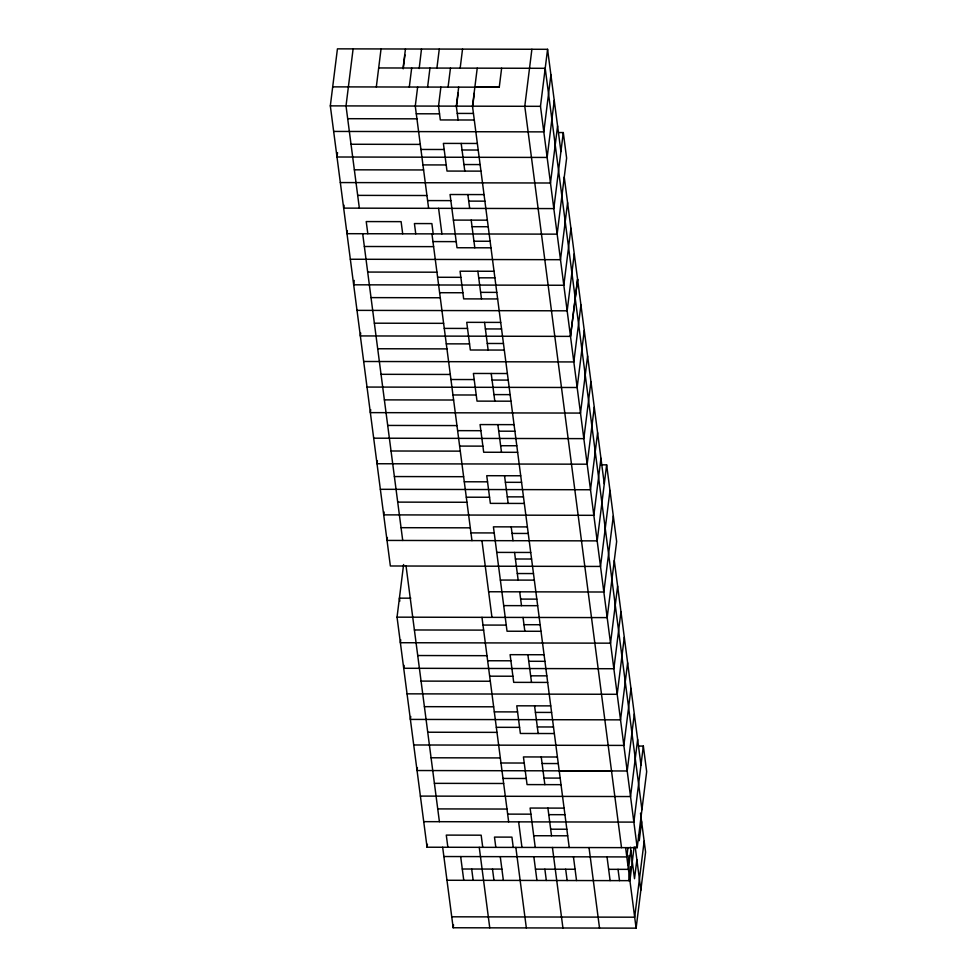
<?xml version="1.0" encoding="UTF-8"?>
<svg xmlns="http://www.w3.org/2000/svg" width="977" height="977" viewBox="0 0 977 977"><rect width="100%" height="100%" fill="white"/><g stroke="black" fill="none" stroke-linecap="round" stroke-linejoin="round"><path stroke-width="1.47" d="M609.978 490.417L600.513 566.44L390.36 565.988L330.324 105.87L337.431 48.85L547.572 49.302L560.92 151.545M337.541 152.607L336.992 157.004L547.144 157.444L554.252 100.423M353.112 48.887L346.017 105.907L359.353 208.162M344.026 205.194L343.672 208.125L553.812 208.59L563.289 132.554L559.003 132.542M347.36 230.755L347.006 233.686L557.146 234.15L566.623 158.115L563.289 132.554M376.316 86.953L381.042 48.948M354.224 280.423L353.674 284.808L563.827 285.26L570.922 228.239M360.708 333.01L360.342 335.929L570.495 336.381L577.59 279.361L570.495 336.381M403.086 67.999L405.455 48.997M403.196 68.842L404.93 54.895M409.302 87.026L411.671 68.024M370.71 409.693L370.344 412.624L580.497 413.076L587.604 356.043M419.182 68.549L421.49 49.033M417.631 87.051L415.274 106.053L428.61 208.309M377.391 460.826L377.024 463.745L587.165 464.197L594.272 407.177M427.608 87.063L429.965 68.06M436.914 68.072L439.284 49.07M384.059 511.948L383.692 514.867L593.845 515.319L600.94 458.298M440.883 87.1L438.526 106.102L440.322 119.939L474.297 120.012M387.393 537.509L387.026 540.428L597.179 540.879L606.644 464.857L600.94 464.844M448.077 87.112L450.458 68.109M460.167 68.121L462.536 49.119M458.689 87.136L456.32 106.139L458.128 119.976M456.43 106.957L458.164 93.023M639.056 746.062L643.342 746.074L646.676 771.635L637.199 847.67L427.059 847.218L397.041 617.159L403.599 564.523M400.741 639.801L400.375 642.719L610.527 643.171L617.623 586.151M472.489 106.175L477.228 68.158M472.599 106.994L474.333 93.059M404.075 665.361L403.709 668.28L613.861 668.732L620.957 611.712M410.743 716.483L410.377 719.414L620.529 719.854L627.625 662.833M332.693 86.868L499.259 87.222L501.628 68.207M417.411 767.604L417.045 770.535L627.197 770.987L634.305 713.955M427.059 847.218L427.425 844.299M531.891 49.265L524.783 106.285L621.519 847.633M637.199 847.67L540.476 106.322L547.572 49.302M550.906 74.863L543.81 131.883L333.658 131.431M640.497 813.145L645.589 852.115L636.112 928.15L453.169 927.759L453.536 924.84M557.586 125.984L550.478 183.004L340.326 182.565M567.588 202.666L560.48 259.699L350.34 259.247M574.256 253.8L567.161 310.82L357.008 310.368M580.924 304.922L573.829 361.942L363.676 361.49M584.27 330.482L577.163 387.503L367.01 387.063M590.938 381.604L583.831 438.636L373.69 438.185M597.606 432.738L590.499 489.758L380.358 489.306M613.312 515.978L603.847 592.013L488.61 591.757M624.291 637.273L617.195 694.293L407.043 693.841M630.971 688.394L623.863 745.414L413.711 744.975M637.639 739.516L630.531 796.548L420.391 796.096M627.918 848.146L626.819 856.927L443.876 856.536M627.796 865.182L629.005 855.425M643.342 746.074L633.865 822.109L423.725 821.657M630.812 850.356L628.443 869.359L636.112 928.15M628.748 880.656L630.483 866.709M634.11 847.022L629.921 880.656L446.965 880.265M636.882 859.687L634.513 878.702L630.409 847.254M641.608 821.669L639.251 840.684L638.506 834.993M644.161 841.16L634.684 917.195L451.74 916.805M378.673 67.95L545.215 68.305L641.938 809.652M474.859 87.161L499.259 87.209M330.324 105.87L540.476 106.322M457.273 113.417L473.442 113.454M416.275 113.772L439.528 113.833M347.678 118.693L416.935 118.84M477.35 143.472L443.387 143.399L447.002 171.06L480.965 171.134M351.012 144.254L420.269 144.401M420.928 149.457L444.181 149.505M462.048 149.994L478.205 150.031M463.941 164.539L480.11 164.576M422.943 164.905L446.196 164.954M354.358 169.815L423.603 169.961M484.03 194.594L450.055 194.521L457.004 247.743L490.967 247.816M357.692 195.376L426.937 195.522M427.596 200.578L450.849 200.627M468.716 201.115L484.885 201.152M453.389 220.094L487.364 220.167M472.05 226.701L488.219 226.725M473.955 241.221L490.112 241.258M432.958 241.588L456.21 241.637M364.36 246.497L433.617 246.644M494.032 271.276L460.069 271.203L463.672 298.877L497.635 298.95M367.694 272.058L436.951 272.204M437.611 277.273L460.863 277.321M478.718 277.81L494.887 277.847M480.623 292.355L496.78 292.379M439.626 292.709L462.878 292.758M371.028 297.619L440.285 297.765M500.7 322.41L466.737 322.337L470.34 349.998L504.315 350.071M374.362 323.192L443.619 323.338M444.279 328.394L467.531 328.443M485.398 328.931L501.555 328.968M487.291 343.477L503.46 343.513M446.294 343.843L469.546 343.892M377.696 348.752L446.953 348.899M507.368 373.532L473.405 373.458L477.02 401.12L510.983 401.193M381.03 374.313L450.287 374.46M450.947 379.516L474.199 379.565M492.066 380.053L508.223 380.09M493.959 394.598L510.128 394.635M452.962 394.964L476.214 395.013M384.376 399.874L453.621 400.02M514.049 424.653L480.073 424.58L483.688 452.241L517.651 452.314M387.71 425.435L456.955 425.581M457.615 430.637L480.867 430.698M498.734 431.187L514.903 431.211M500.639 445.72L516.796 445.756M459.63 446.086L482.882 446.135M391.044 450.995L460.301 451.142M520.717 475.775L486.741 475.701L490.356 503.375L524.319 503.448M394.378 476.556L463.635 476.703M464.295 481.771L487.547 481.82M505.402 482.308L521.571 482.345M507.307 496.853L523.464 496.878M466.31 497.208L489.562 497.256M397.712 502.117L466.969 502.276M527.385 526.908L493.422 526.835L507.039 631.227L541.002 631.289M401.046 527.69L470.303 527.836M470.963 532.892L494.215 532.941M512.082 533.43L528.239 533.466M496.756 552.396L530.719 552.469M515.416 558.991L531.573 559.027M517.309 573.536L533.479 573.572M500.358 580.057L534.334 580.13M410.816 598.18L399.41 598.156L399.801 601.16M520.643 599.096L536.813 599.133M503.692 605.618L537.668 605.691M397.041 617.159L607.181 617.611L616.646 541.539L606.644 464.857M523.99 624.694L540.147 624.73M482.992 625.06L506.245 625.109M414.395 629.97L483.652 630.116M544.067 654.749L510.104 654.675L513.707 682.349L547.682 682.422M417.729 655.53L486.986 655.689M487.645 660.745L510.898 660.794M528.765 661.282L544.922 661.319M530.658 675.828L546.815 675.852M489.66 676.182L512.913 676.231M421.063 681.103L490.32 681.25M550.735 705.882L516.772 705.809L520.375 733.471L554.35 733.544M424.397 706.664L493.654 706.811M494.313 711.867L517.566 711.915M535.433 712.404L551.59 712.441M537.326 726.949L553.495 726.986M496.328 727.315L519.581 727.364M427.731 732.225L496.988 732.371M557.403 757.004L523.44 756.931L527.055 784.592L561.018 784.665M431.077 757.786L500.322 757.932M500.981 762.988L524.234 763.037M542.101 763.525L558.27 763.562M559.21 770.829L611.504 770.938M543.994 778.071L560.163 778.107M502.996 778.437L526.249 778.486M434.411 783.346L503.656 783.493M564.083 808.126L530.108 808.052L535.249 847.45M437.745 808.907L506.99 809.054M507.661 814.122L530.914 814.171M548.769 814.659L564.938 814.696M550.674 829.204L566.831 829.229M533.723 835.726L567.686 835.799M462.292 869.005L501.885 869.09M535.469 869.164L575.062 869.249M608.647 869.322L628.443 869.359L625.61 847.645M564.254 177.106L604.274 483.859M614.289 560.578L640.973 765.089M635.209 846.9L640.851 890.132M618.038 869.335L619.516 880.631M607.022 856.878L610.112 880.607M589.021 847.56L599.524 928.077M573.438 856.805L576.54 880.546M472.489 106.163L569.225 847.523M565.671 869.225L567.148 880.521M461.193 143.436L464.796 171.097M467.861 194.557L469.668 208.394M471.195 220.13L474.81 247.779M477.863 271.24L481.478 298.913M484.543 322.373L488.146 350.035M491.211 373.495L494.814 401.156M497.879 424.616L501.494 452.29M504.547 475.75L508.162 503.411M511.215 526.872L513.023 540.696M514.561 552.432L518.164 580.094M519.703 591.83L521.498 605.655M523.037 617.427L524.844 631.264M527.898 654.724L531.512 682.386M534.578 705.846L538.18 733.507M541.246 756.967L544.848 784.629M547.914 808.089L551.529 835.762M552.432 847.486L562.935 927.991M544.861 869.188L546.326 880.472M533.845 856.719L536.935 880.46M438.588 208.321L441.909 233.906M481.942 540.635L491.956 617.33M518.628 821.865L521.962 847.425M515.844 847.413L526.347 927.918M433.202 233.869L431.871 223.599L414.419 223.562L415.762 233.833M513.255 847.401L511.924 837.13L494.484 837.094L495.815 847.364M431.944 233.869L471.964 540.611M481.979 617.342L508.663 821.84M500.261 856.658L503.363 880.387M492.493 869.066L493.971 880.362M402.695 233.808L401.107 221.645L366.228 221.571L367.816 233.723M482.748 847.34L481.16 835.188L446.281 835.103L447.869 847.267M479.255 847.328L489.758 927.832M471.683 869.029L473.149 880.314M460.668 856.573L463.757 880.301M362.687 233.723L402.719 540.464M406.053 566.025L439.406 821.694M442.666 847.254L453.169 927.759"/></g></svg>
